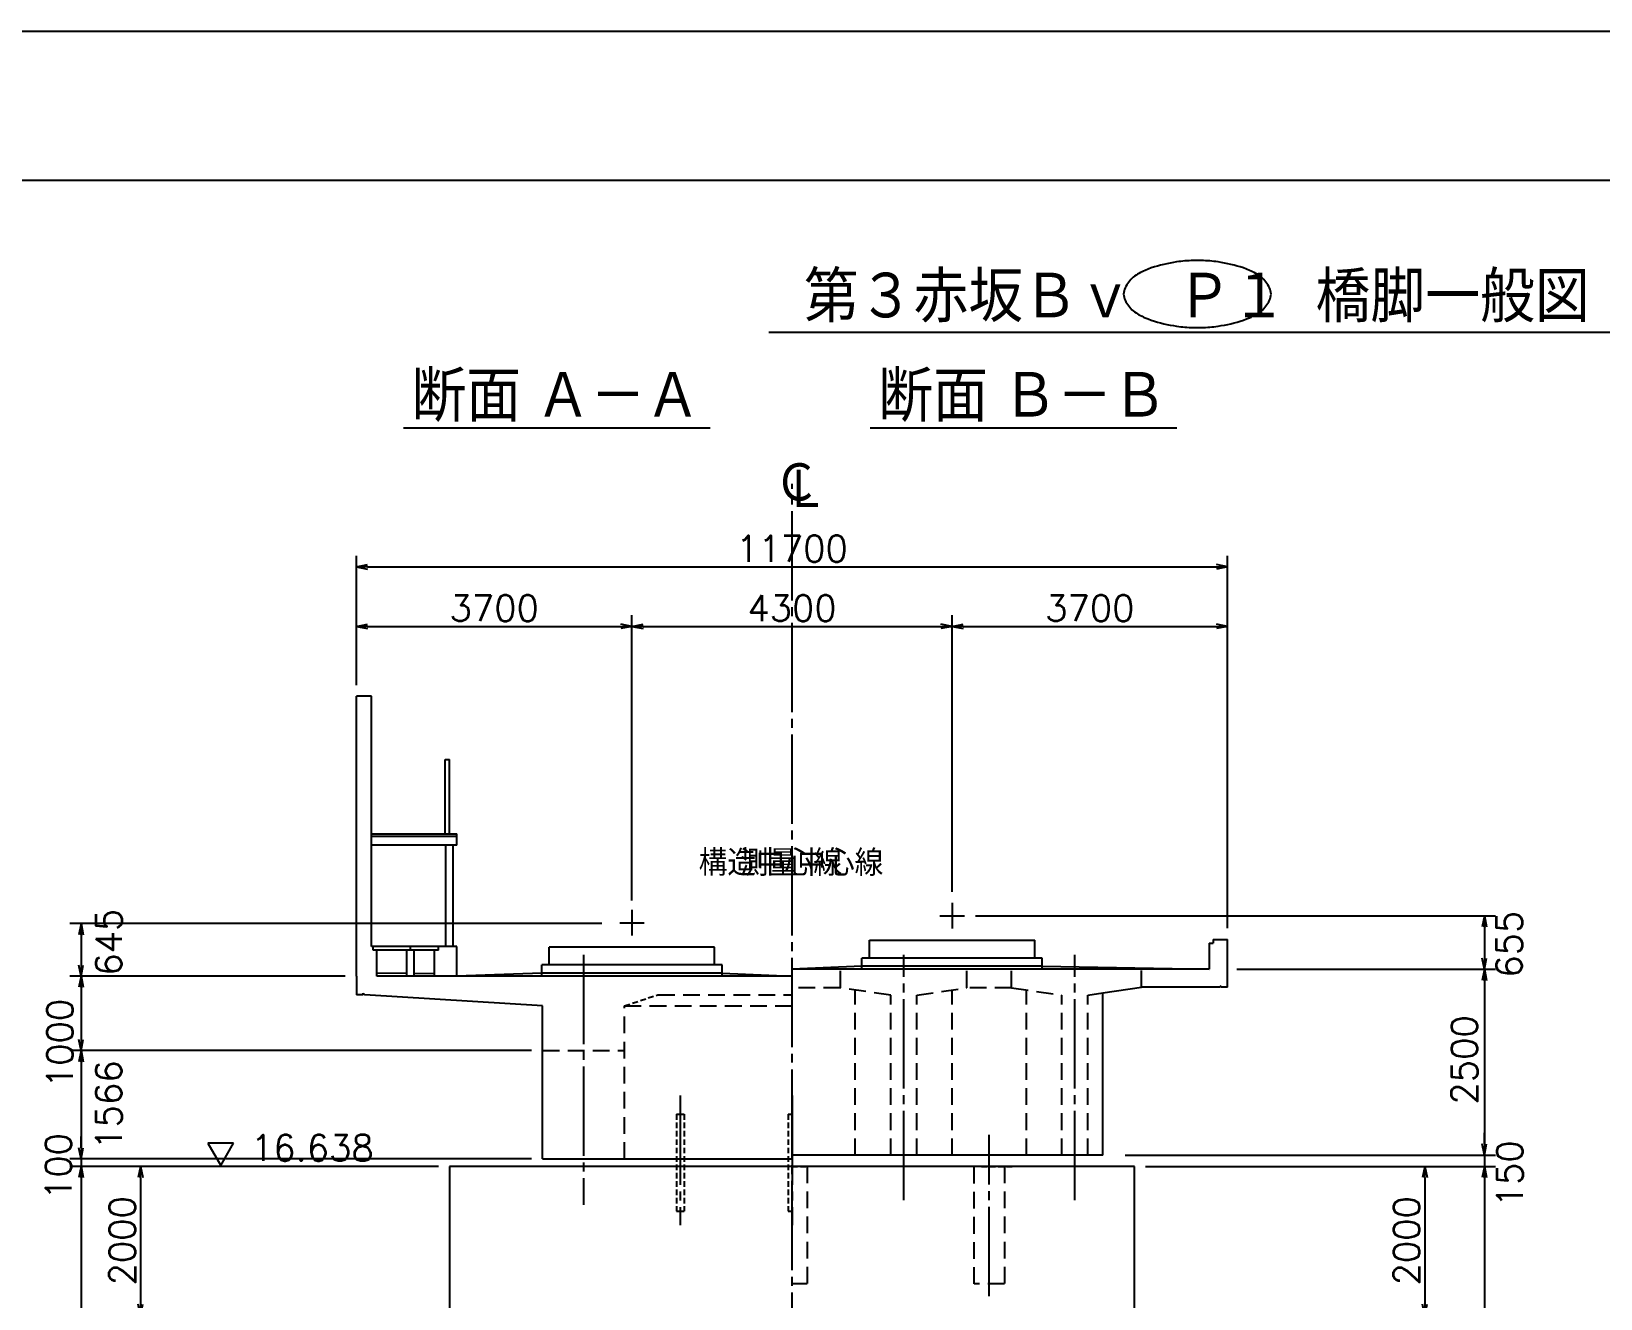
# Model space of a CAD drawing. Extents: x 284700 to 368800, y 984 to 60384.
# Drawn here: x 308576 to 329653, y 43354 to 60384 of the extents above; entities that cross this region are included whole.
import ezdxf
from ezdxf.enums import TextEntityAlignment as Align

# ---------------------------------------------------------------- set-up
doc = ezdxf.new("R2010")
doc.units = 0
doc.header["$LTSCALE"] = 300
doc.header["$MEASUREMENT"] = 0
doc.linetypes.add('HIDDEN', pattern=[0.375, 0.25, -0.125])
doc.linetypes.add('TEN1SEN1', pattern=[25, 20, -1.5, 2, -1.5])
doc.layers.get('0').update_dxf_attribs({"linetype": 'CONTINUOUS'})
doc.layers.get('DEFPOINTS').update_dxf_attribs({"linetype": 'CONTINUOUS'})
for name, color, linetype in [('00緑_破線', 3, 'HIDDEN'), ('寸法', 1, 'CONTINUOUS'), ('枠', 2, 'CONTINUOUS'), ('構造上部', 4, 'CONTINUOUS'), ('構造線', 3, 'CONTINUOUS'), ('記号-1', 7, 'CONTINUOUS')]:
    doc.layers.add(name, color=color, linetype=linetype)
doc.styles.add('MS明朝', font='MS PMincho.ttf')
doc.styles.get("Standard").update_dxf_attribs({"font": 'romans.shx', "bigfont": 'extfont.shx'})
doc.styles.add('ｽﾀｲﾙ1', font='txt.shx', dxfattribs={"bigfont": 'bigfont.shx'})
doc.dimstyles.new('DIMST1_100', dxfattribs={"dimscale": 100, "dimtxt": 3.5, "dimasz": 1.5, "dimexe": 1.5, "dimexo": 1.5, "dimgap": 0.7, "dimtad": 1, "dimdec": 0, "dimzin": 0, "dimdsep": 46, "dimtxsty": 'Standard', "dimblk": 'arrow_1', "dimcen": 1.5, "dimdle": 3, "dimclrd": 1, "dimclre": 1, "dimclrt": 3, "dimaunit": 1, "dimadec": 3, "dimazin": 0, "dimtfac": 1, "dimtdec": 0, "dimtmove": 2, "dimatfit": 3, "dimldrblk": 'OPEN30', "dimfxl": 0, "dimtvp": 0.7, "dimtolj": 1, "dimtzin": 0, "dimarcsym": 0})

# ---------------------------------------------------------------- blocks, each defined once
blk = doc.blocks.new('arrow_1')
at = {"color": 0}
for p, q in [((0, 0), (-1, 0.2)), ((0, 0), (-1, -0.2)), ((-1, 0), (0, 0))]:
    blk.add_line(p, q, dxfattribs=at)
blk = doc.blocks.new('*D6')
at = {"layer": 'DEFPOINTS', "color": 0}
for p in [(314192, 45131), (309242, 37731), (314242, 37731)]:
    blk.add_point(p, dxfattribs=at)
at = {"layer": '寸法', "color": 1, "lineweight": -2}
for p, q in [((314042, 45131), (309092, 45131)), ((309242, 44981), (309242, 37881)), ((314092, 37731), (309092, 37731))]:
    blk.add_line(p, q, dxfattribs=at)
at = {"layer": '寸法', "color": 1, "lineweight": -2, "xscale": 150, "yscale": 150, "zscale": 150}
for p, rotation in [((309242, 45131), 90), ((309242, 37731), 270)]:
    blk.add_blockref('arrow_1', p, dxfattribs=dict(at, rotation=rotation))
at = {"layer": '寸法', "color": 3, "insert": (308997, 41431), "char_height": 350, "attachment_point": 5, "rotation": 90}
blk.add_mtext('\\A1;7400', dxfattribs=at)
blk = doc.blocks.new('_Open30')
at = {"layer": '記号-1', "color": 0, "linetype": 'Continuous', "lineweight": -2}
for p, q in [((-1, 0.27), (0, 0)), ((0, 0), (-1, -0.27)), ((0, 0), (-1, 0))]:
    blk.add_line(p, q, dxfattribs=at)
blk = doc.blocks.new('*D9')
at = {"layer": 'DEFPOINTS', "color": 0}
for p in [(323392, 45131), (323342, 37731), (328092, 37731)]:
    blk.add_point(p, dxfattribs=at)
at = {"layer": '寸法', "color": 1, "lineweight": -2}
for p, q in [((323542, 45131), (328242, 45131)), ((328092, 44981), (328092, 37881)), ((323492, 37731), (328242, 37731))]:
    blk.add_line(p, q, dxfattribs=at)
at = {"layer": '寸法', "color": 1, "lineweight": -2, "xscale": 150, "yscale": 150, "zscale": 150}
for p, rotation in [((328092, 45131), 90), ((328092, 37731), 270)]:
    blk.add_blockref('arrow_1', p, dxfattribs=dict(at, rotation=rotation))
at = {"layer": '寸法', "color": 3, "insert": (327847, 41431), "char_height": 350, "attachment_point": 5, "rotation": 90}
blk.add_mtext('\\A1;7400', dxfattribs=at)
blk = doc.blocks.new('*D14')
at = {"layer": 'DEFPOINTS', "color": 0}
for p in [(324617, 47781), (323117, 45282), (328092, 45282)]:
    blk.add_point(p, dxfattribs=at)
at = {"layer": '寸法', "color": 1, "lineweight": -2}
for p, q in [((324767, 47781), (328242, 47781)), ((328092, 47631), (328092, 45432)), ((323267, 45282), (328242, 45282))]:
    blk.add_line(p, q, dxfattribs=at)
at = {"layer": '寸法', "color": 1, "lineweight": -2, "xscale": 150, "yscale": 150, "zscale": 150}
for p, rotation in [((328092, 47781), 90), ((328092, 45282), 270)]:
    blk.add_blockref('arrow_1', p, dxfattribs=dict(at, rotation=rotation))
at = {"layer": '寸法', "color": 3, "insert": (327823, 46561), "char_height": 350, "attachment_point": 5, "rotation": 90}
blk.add_mtext('\\A1;2500', dxfattribs=at)
blk = doc.blocks.new('*D15')
at = {"layer": 'DEFPOINTS', "color": 0}
for p in [(312934, 47687), (309242, 46688), (315442, 46688)]:
    blk.add_point(p, dxfattribs=at)
at = {"layer": '寸法', "color": 1, "lineweight": -2}
for p, q in [((312784, 47687), (309092, 47687)), ((309242, 47537), (309242, 46838)), ((315292, 46688), (309092, 46688))]:
    blk.add_line(p, q, dxfattribs=at)
at = {"layer": '寸法', "color": 1, "lineweight": -2, "xscale": 150, "yscale": 150, "zscale": 150}
for p, rotation in [((309242, 47687), 90), ((309242, 46688), 270)]:
    blk.add_blockref('arrow_1', p, dxfattribs=dict(at, rotation=rotation))
at = {"layer": '寸法', "color": 3, "insert": (308959, 46783), "char_height": 350, "attachment_point": 5, "rotation": 90}
blk.add_mtext('\\A1;1000', dxfattribs=at)
blk = doc.blocks.new('*D16')
at = {"layer": 'DEFPOINTS', "color": 0}
for p in [(309242, 45131), (314192, 45131), (315442, 45232)]:
    blk.add_point(p, dxfattribs=at)
at = {"layer": '寸法', "color": 1, "lineweight": -2}
for p, q in [((309242, 45382), (309242, 45532)), ((315292, 45232), (309092, 45232)), ((314042, 45131), (309092, 45131)), ((309242, 45232), (309242, 45131)), ((309242, 44981), (309242, 44831))]:
    blk.add_line(p, q, dxfattribs=at)
at = {"layer": '寸法', "color": 1, "lineweight": -2, "xscale": 150, "yscale": 150, "zscale": 150}
for p, rotation in [((309242, 45232), 270), ((309242, 45131), 90)]:
    blk.add_blockref('arrow_1', p, dxfattribs=dict(at, rotation=rotation))
at = {"layer": '寸法', "color": 3, "insert": (308939, 45129), "char_height": 350, "attachment_point": 5, "rotation": 90}
blk.add_mtext('\\A1;100', dxfattribs=at)
blk = doc.blocks.new('*D17')
at = {"layer": 'DEFPOINTS', "color": 0}
for p in [(323117, 45282), (323392, 45131), (328092, 45131)]:
    blk.add_point(p, dxfattribs=at)
at = {"layer": '寸法', "color": 1, "lineweight": -2}
for p, q in [((328092, 45432), (328092, 45582)), ((323267, 45282), (328242, 45282)), ((323542, 45131), (328242, 45131)), ((328092, 45282), (328092, 45131)), ((328092, 44981), (328092, 44831))]:
    blk.add_line(p, q, dxfattribs=at)
at = {"layer": '寸法', "color": 1, "lineweight": -2, "xscale": 150, "yscale": 150, "zscale": 150}
for p, rotation in [((328092, 45282), 270), ((328092, 45131), 90)]:
    blk.add_blockref('arrow_1', p, dxfattribs=dict(at, rotation=rotation))
at = {"layer": '寸法', "color": 3, "insert": (328433, 45031), "char_height": 350, "attachment_point": 5, "rotation": 90}
blk.add_mtext('\\A1;150', dxfattribs=at)
blk = doc.blocks.new('*D19')
at = {"layer": 'DEFPOINTS', "color": 0}
for p in [(314192, 45131), (310042, 43131), (314192, 43131)]:
    blk.add_point(p, dxfattribs=at)
at = {"layer": '寸法', "color": 1, "lineweight": -2}
for p, q in [((314042, 45131), (309892, 45131)), ((310042, 44981), (310042, 43281)), ((314042, 43131), (309892, 43131))]:
    blk.add_line(p, q, dxfattribs=at)
at = {"layer": '寸法', "color": 1, "lineweight": -2, "xscale": 150, "yscale": 150, "zscale": 150}
for p, rotation in [((310042, 45131), 90), ((310042, 43131), 270)]:
    blk.add_blockref('arrow_1', p, dxfattribs=dict(at, rotation=rotation))
at = {"layer": '寸法', "color": 3, "insert": (309797, 44131), "char_height": 350, "attachment_point": 5, "rotation": 90}
blk.add_mtext('\\A1;2000', dxfattribs=at)
blk = doc.blocks.new('*D24')
at = {"layer": 'DEFPOINTS', "color": 0}
for p in [(323392, 45131), (323392, 43131), (327292, 43131)]:
    blk.add_point(p, dxfattribs=at)
at = {"layer": '寸法', "color": 1, "lineweight": -2}
for p, q in [((323542, 45131), (327442, 45131)), ((327292, 44981), (327292, 43281)), ((323542, 43131), (327442, 43131))]:
    blk.add_line(p, q, dxfattribs=at)
at = {"layer": '寸法', "color": 1, "lineweight": -2, "xscale": 150, "yscale": 150, "zscale": 150}
for p, rotation in [((327292, 45131), 90), ((327292, 43131), 270)]:
    blk.add_blockref('arrow_1', p, dxfattribs=dict(at, rotation=rotation))
at = {"layer": '寸法', "color": 3, "insert": (327047, 44131), "char_height": 350, "attachment_point": 5, "rotation": 90}
blk.add_mtext('\\A1;2000', dxfattribs=at)
blk = doc.blocks.new('*D25')
at = {"layer": 'DEFPOINTS', "color": 0}
for p in [(316388, 48394), (309242, 47687), (312942, 47687)]:
    blk.add_point(p, dxfattribs=at)
at = {"layer": '寸法', "color": 1, "lineweight": -2}
for p, q in [((316238, 48394), (309092, 48394)), ((309242, 48244), (309242, 47837)), ((312792, 47687), (309092, 47687))]:
    blk.add_line(p, q, dxfattribs=at)
at = {"layer": '寸法', "color": 1, "lineweight": -2, "xscale": 150, "yscale": 150, "zscale": 150}
for p, rotation in [((309242, 48394), 90), ((309242, 47687), 270)]:
    blk.add_blockref('arrow_1', p, dxfattribs=dict(at, rotation=rotation))
at = {"layer": '寸法', "color": 3, "insert": (309614, 48143), "char_height": 350, "attachment_point": 5, "rotation": 90}
blk.add_mtext('\\A1;645', dxfattribs=at)
blk = doc.blocks.new('*D26')
at = {"layer": 'DEFPOINTS', "color": 0}
for p in [(321107, 48498), (324617, 47781), (328092, 47781)]:
    blk.add_point(p, dxfattribs=at)
at = {"layer": '寸法', "color": 1, "lineweight": -2}
for p, q in [((321257, 48498), (328242, 48498)), ((328092, 48348), (328092, 47931)), ((324767, 47781), (328242, 47781))]:
    blk.add_line(p, q, dxfattribs=at)
at = {"layer": '寸法', "color": 1, "lineweight": -2, "xscale": 150, "yscale": 150, "zscale": 150}
for p, rotation in [((328092, 48498), 90), ((328092, 47781), 270)]:
    blk.add_blockref('arrow_1', p, dxfattribs=dict(at, rotation=rotation))
at = {"layer": '寸法', "color": 3, "insert": (328425, 48117), "char_height": 350, "attachment_point": 5, "rotation": 90}
blk.add_mtext('\\A1;655', dxfattribs=at)
blk = doc.blocks.new('*D72')
at = {"layer": 'DEFPOINTS', "color": 0, "linetype": 'Continuous'}
for p in [(315442, 46688), (309242, 45232), (315442, 45232)]:
    blk.add_point(p, dxfattribs=at)
at = {"layer": '構造上部', "color": 1, "linetype": 'Continuous', "lineweight": -2}
for p, q in [((315292, 46688), (309092, 46688)), ((309242, 46538), (309242, 45382)), ((315292, 45232), (309092, 45232))]:
    blk.add_line(p, q, dxfattribs=at)
at = {"layer": '構造上部', "color": 1, "linetype": 'Continuous', "lineweight": -2, "xscale": 150, "yscale": 150, "zscale": 150}
for p, rotation in [((309242, 46688), 90), ((309242, 45232), 270)]:
    blk.add_blockref('arrow_1', p, dxfattribs=dict(at, rotation=rotation))
at = {"layer": '構造上部', "color": 3, "linetype": 'Continuous', "insert": (309614, 45955), "char_height": 350, "attachment_point": 5, "rotation": 90}
blk.add_mtext('\\A1;1566', dxfattribs=at)
blk = doc.blocks.new('*D134')
at = {"layer": 'DEFPOINTS', "color": 0}
for p in [(324642, 53187), (312942, 51449), (324642, 48181)]:
    blk.add_point(p, dxfattribs=at)
at = {"layer": '寸法', "color": 1, "lineweight": -2}
for p, q in [((312942, 51599), (312942, 53337)), ((324642, 48331), (324642, 53337)), ((313092, 53187), (324492, 53187))]:
    blk.add_line(p, q, dxfattribs=at)
at = {"layer": '寸法', "color": 1, "lineweight": -2, "xscale": 150, "yscale": 150, "zscale": 150, "rotation": 180}
blk.add_blockref('arrow_1', (312942, 53187), dxfattribs=at)
at = {"layer": '寸法', "color": 1, "lineweight": -2, "xscale": 150, "yscale": 150, "zscale": 150}
blk.add_blockref('arrow_1', (324642, 53187), dxfattribs=at)
at = {"layer": '寸法', "color": 3, "insert": (318792, 53432), "char_height": 350, "attachment_point": 5}
blk.add_mtext('\\A1;11700', dxfattribs=at)
blk = doc.blocks.new('*D133')
at = {"layer": 'DEFPOINTS', "color": 0}
for p in [(316642, 52387), (312942, 51449), (316642, 48555)]:
    blk.add_point(p, dxfattribs=at)
at = {"layer": '寸法', "color": 1, "lineweight": -2}
for p, q in [((312942, 51599), (312942, 52537)), ((316642, 48705), (316642, 52537)), ((313092, 52387), (316492, 52387))]:
    blk.add_line(p, q, dxfattribs=at)
at = {"layer": '寸法', "color": 1, "lineweight": -2, "xscale": 150, "yscale": 150, "zscale": 150, "rotation": 180}
blk.add_blockref('arrow_1', (312942, 52387), dxfattribs=at)
at = {"layer": '寸法', "color": 1, "lineweight": -2, "xscale": 150, "yscale": 150, "zscale": 150}
blk.add_blockref('arrow_1', (316642, 52387), dxfattribs=at)
at = {"layer": '寸法', "color": 3, "insert": (314792, 52632), "char_height": 350, "attachment_point": 5}
blk.add_mtext('\\A1;3700', dxfattribs=at)
blk = doc.blocks.new('*D131')
at = {"layer": 'DEFPOINTS', "color": 0}
for p in [(320942, 52387), (316642, 48555), (320942, 48670)]:
    blk.add_point(p, dxfattribs=at)
at = {"layer": '寸法', "color": 1, "lineweight": -2}
for p, q in [((316642, 48705), (316642, 52537)), ((320942, 48820), (320942, 52537)), ((316792, 52387), (320792, 52387))]:
    blk.add_line(p, q, dxfattribs=at)
at = {"layer": '寸法', "color": 1, "lineweight": -2, "xscale": 150, "yscale": 150, "zscale": 150, "rotation": 180}
blk.add_blockref('arrow_1', (316642, 52387), dxfattribs=at)
at = {"layer": '寸法', "color": 1, "lineweight": -2, "xscale": 150, "yscale": 150, "zscale": 150}
blk.add_blockref('arrow_1', (320942, 52387), dxfattribs=at)
at = {"layer": '寸法', "color": 3, "insert": (318792, 52632), "char_height": 350, "attachment_point": 5}
blk.add_mtext('\\A1;4300', dxfattribs=at)
blk = doc.blocks.new('*D132')
at = {"layer": 'DEFPOINTS', "color": 0}
for p in [(324642, 52387), (320942, 48670), (324642, 48181)]:
    blk.add_point(p, dxfattribs=at)
at = {"layer": '寸法', "color": 1, "lineweight": -2}
for p, q in [((320942, 48820), (320942, 52537)), ((324642, 48331), (324642, 52537)), ((321092, 52387), (324492, 52387))]:
    blk.add_line(p, q, dxfattribs=at)
at = {"layer": '寸法', "color": 1, "lineweight": -2, "xscale": 150, "yscale": 150, "zscale": 150, "rotation": 180}
blk.add_blockref('arrow_1', (320942, 52387), dxfattribs=at)
at = {"layer": '寸法', "color": 1, "lineweight": -2, "xscale": 150, "yscale": 150, "zscale": 150}
blk.add_blockref('arrow_1', (324642, 52387), dxfattribs=at)
at = {"layer": '寸法', "color": 3, "insert": (322792, 52632), "char_height": 350, "attachment_point": 5}
blk.add_mtext('\\A1;3700', dxfattribs=at)

msp = doc.modelspace()

# ---------------------------------------------------------------- linework, layer by layer
at = {"layer": '00緑_破線', "color": 4}
msp.add_line((318792.26994, 45131.15503), (318997.26994, 45131.15503), dxfattribs=at)
at = {"layer": '寸法', "color": 1, "linetype": 'Continuous'}
for p, q in [((310946.12905, 45444.56116), (311119.32905, 45144.56116)), ((311292.53905, 45444.56116), (310946.12905, 45444.56116)), ((311119.32905, 45144.56116), (311292.53905, 45444.56116))]:
    msp.add_line(p, q, dxfattribs=at)
at = {"layer": '枠', "color": 1, "linetype": 'Continuous', "flags": 128}
msp.add_lwpolyline([(284699.58994, 60383.71503), (284699.58994, 983.71503), (368799.58994, 983.71503), (368799.58994, 60383.71503), (284699.58994, 60383.71503)], dxfattribs=at)
at = {"layer": '枠', "color": 2, "linetype": 'Continuous', "flags": 128}
msp.add_lwpolyline([(287699.58994, 2983.71503), (287699.58994, 58383.71503), (366799.58994, 58383.71503), (366799.58994, 2983.71503), (287699.58994, 2983.71503)], dxfattribs=at)
at = {"layer": '構造上部', "ltscale": 2}
for p, q in [((312942.26994, 47687.15503), (312942.26994, 51449.15503)), ((313142.26994, 48087.15503), (313142.26994, 51449.15503)), ((314131.86994, 49599.15503), (314131.86994, 50599.15503)), ((314191.86994, 49599.15503), (314191.86994, 50599.15503)), ((314291.86994, 49449.15503), (314291.86994, 49599.15503)), ((314141.86994, 48087.15503), (314141.86994, 49449.15503)), ((314241.86994, 48087.15503), (314241.86994, 49449.15503)), ((313167.26994, 48037.15503), (313167.26994, 48087.15503)), ((313667.26994, 48037.15503), (313667.26994, 48087.15503)), ((314042.26994, 48037.15503), (314042.26994, 48087.15503)), ((314292.26994, 47687.15503), (314292.26994, 48087.15503)), ((324397.26994, 48131.15503), (324447.26994, 48131.15503)), ((324397.26994, 48131.15503), (324397.26994, 47781.15503)), ((324447.26994, 48181.15503), (324642.26994, 48181.15503)), ((324447.26994, 48181.15503), (324447.26994, 48131.15503)), ((324642.26994, 47538.02426), (324642.26994, 48181.15503)), ((313217.26994, 47687.15503), (313217.26994, 48037.15503)), ((313617.26994, 47687.15503), (313617.26994, 48037.15503)), ((313717.26994, 47687.15503), (313717.26994, 48037.15503)), ((313992.26994, 47687.15503), (313992.26994, 48037.15503)), ((312941.86994, 47687.15503), (312941.86994, 47437.15503)), ((318792.26994, 47687.15503), (313217.26994, 47687.15503)), ((324397.26994, 47781.15503), (318792.26994, 47781.15503)), ((313032.88994, 47437.15503), (313032.88994, 47458.31503)), ((313032.88994, 47458.31503), (313052.98272, 47437.15503)), ((324551.42063, 47559.18426), (324530.41419, 47537.06207)), ((324551.42063, 47538.02426), (324551.42063, 47559.18426))]:
    msp.add_line(p, q, dxfattribs=at)
at = {"layer": '構造上部', "linetype": 'Continuous'}
for p, q in [((313142.26994, 51449.15503), (312942.26994, 51449.15503)), ((314131.86994, 50599.15503), (314191.86994, 50599.15503)), ((313142.26994, 49599.15503), (314291.86994, 49599.15503)), ((313142.26994, 49569.15503), (314291.86994, 49569.15503)), ((314291.86994, 49449.15503), (313142.26994, 49449.15503)), ((316642.08483, 48577.51252), (316642.08483, 48233.20331)), ((320777.32139, 48498.15503), (321107.01849, 48498.15503)), ((320942.16994, 48670.30963), (320942.16994, 48326.00042)), ((316477.23629, 48405.35792), (316806.93338, 48405.35792)), ((314292.26994, 48087.15503), (313142.26994, 48087.15503)), ((317752.08483, 48077.15503), (315532.08483, 48077.15503)), ((315532.08483, 47837.15503), (315532.08483, 48077.15503)), ((317752.08483, 47837.15503), (317752.08483, 48077.15503)), ((319832.16994, 48169.95214), (322052.16994, 48169.95214)), ((319832.16994, 47929.95214), (319832.16994, 48169.95214)), ((322052.16994, 47929.95214), (322052.16994, 48169.95214)), ((314042.26994, 48037.15503), (313167.26994, 48037.15503)), ((322152.16994, 47929.95214), (319732.16994, 47929.95214)), ((319732.16994, 47779.95214), (319732.16994, 47929.95214)), ((322152.16994, 47779.95214), (322152.16994, 47929.95214)), ((313617.26994, 47721.99374), (313217.26994, 47727.15503)), ((313992.26994, 47717.15503), (313717.26994, 47720.70342)), ((315432.08483, 47727.15503), (314292.26994, 47687.15503)), ((317852.08483, 47837.15503), (315432.08483, 47837.15503)), ((315432.08483, 47687.15503), (315432.08483, 47837.15503)), ((317852.08483, 47727.15503), (315432.08483, 47727.15503)), ((317852.08483, 47687.15503), (317852.08483, 47837.15503)), ((317852.08483, 47727.15503), (318792.26994, 47687.15503)), ((319732.16994, 47819.95214), (318792.26994, 47781.15503)), ((322152.16994, 47819.95214), (319732.16994, 47819.95214)), ((322152.16994, 47819.95214), (324397.26994, 47781.15503)), ((313032.88994, 47437.15503), (312941.86994, 47437.15503)), ((315441.96994, 47287.15503), (313052.98272, 47437.15503)), ((322967.26994, 47461.22478), (323485.66643, 47538.02426)), ((322967.26994, 45281.59515), (322967.26994, 47461.22478)), ((324535.92784, 47538.02426), (323485.66643, 47538.02426)), ((315441.96994, 45231.59515), (315441.96994, 47287.15503)), ((315441.96994, 45231.59515), (318792.26994, 45231.59515)), ((322967.26994, 45281.59515), (318792.26994, 45281.59515))]:
    msp.add_line(p, q, dxfattribs=at)
at = {"layer": '構造上部', "color": 1, "linetype": 'TEN1SEN1', "ltscale": 0.2}
for p, q in [((315991.96994, 47973.8657), (315991.96994, 44612.91353)), ((320292.26994, 44677.97142), (320292.26994, 47973.8657)), ((322592.26994, 44677.97142), (322592.26994, 47973.8657)), ((317291.96994, 46083.66161), (317291.96994, 44342.86724)), ((318792.26994, 46083.66161), (318792.26994, 44342.86724)), ((321442.26994, 43385.73046), (321442.26994, 45556.2533))]:
    msp.add_line(p, q, dxfattribs=at)
at = {"layer": '構造上部', "linetype": 'HIDDEN', "ltscale": 3}
for p, q in [((319442.26994, 47531.59515), (319442.26994, 47781.59515)), ((321142.26994, 47531.59515), (321142.26994, 47781.59515)), ((321742.26994, 47531.59515), (321742.26994, 47781.59515)), ((323485.66643, 47538.02426), (323485.66643, 47781.15503)), ((316991.96994, 47437.15503), (318792.26994, 47437.15503)), ((319442.26994, 47531.59515), (318792.26994, 47531.59515)), ((320117.26994, 47431.59515), (319442.26994, 47531.59515)), ((319642.26994, 45281.59515), (319642.26994, 47505.66922)), ((320117.26994, 45281.59515), (320117.26994, 47431.59515)), ((320467.26994, 47431.59515), (321142.26994, 47531.59515)), ((320467.26994, 45281.59515), (320467.26994, 47431.59515)), ((320942.26994, 45281.59515), (320942.26994, 47505.66922)), ((321742.26994, 47531.59515), (321142.26994, 47531.59515)), ((321742.26994, 47531.59515), (322417.26994, 47431.59515)), ((321942.26994, 45281.59515), (321942.26994, 47505.66922)), ((322417.26994, 45281.59515), (322417.26994, 47431.59515)), ((322767.26994, 47431.59515), (322967.26994, 47461.22478)), ((322767.26994, 45281.59515), (322767.26994, 47431.59515)), ((324642.26994, 47538.02426), (324551.42063, 47538.02426)), ((316541.96994, 45231.59515), (316541.96994, 47287.15503)), ((316541.96994, 47287.15503), (318792.26994, 47287.15503)), ((315441.96994, 46687.59515), (316541.96994, 46687.59515)), ((318997.26994, 45131.15503), (318997.26994, 43551.15503)), ((321237.26994, 43551.15503), (321237.26994, 45131.15503)), ((321647.26994, 45131.15503), (321647.26994, 43551.15503)), ((318997.26994, 43551.15503), (318792.26994, 43551.15503)), ((321647.26994, 43551.15503), (321237.26994, 43551.15503))]:
    msp.add_line(p, q, dxfattribs=at)
at = {"layer": '構造上部', "color": 4, "linetype": 'HIDDEN'}
for p, q in [((316541.96994, 47287.15503), (316991.96994, 47437.15503)), ((321337.26994, 45131.15503), (321747.26994, 45131.15503))]:
    msp.add_line(p, q, dxfattribs=at)
at = {"layer": '構造上部', "color": 1, "linetype": 'HIDDEN'}
for p, q in [((317241.96994, 45831.59515), (317241.96994, 44531.15503)), ((317341.96994, 45831.59515), (317341.96994, 44531.15503)), ((318742.26994, 45831.59515), (318742.26994, 44531.15503))]:
    msp.add_line(p, q, dxfattribs=at)
at = {"layer": '構造上部', "color": 1, "linetype": 'Continuous', "ltscale": 5}
for p, q in [((317241.96994, 45831.59515), (317341.96994, 45831.59515)), ((318742.26994, 45831.59515), (318792.26994, 45831.59515)), ((317241.96994, 44531.15503), (317341.96994, 44531.15503)), ((318742.26994, 44531.15503), (318792.26994, 44531.15503))]:
    msp.add_line(p, q, dxfattribs=at)
at = {"layer": '構造線', "color": 1, "linetype": 'TEN1SEN1', "ltscale": 0.2}
msp.add_line((318792.26994, 31734.97339), (318792.26994, 54304.75057), dxfattribs=at)
at = {"layer": '構造線', "linetype": 'Continuous'}
for p, q in [((314192.25994, 45131.15503), (314192.25994, 43131.15503)), ((318792.26994, 45131.15503), (314192.25994, 45131.15503)), ((323392.25994, 45131.15503), (318792.26994, 45131.15503)), ((323392.25994, 43131.15503), (323392.25994, 45131.15503))]:
    msp.add_line(p, q, dxfattribs=at)
at = {"layer": '記号-1', "color": 2, "linetype": 'Continuous'}
for p, q in [((335606.97103, 56337.28512), (318481.96957, 56337.28512)), ((313573.72639, 55056.05503), (317692.60957, 55056.05503)), ((319842.77639, 55056.05503), (323961.65957, 55056.05503))]:
    msp.add_line(p, q, dxfattribs=at)
at = {"layer": '記号-1', "color": 4, "linetype": 'Continuous', "flags": 128}
msp.add_lwpolyline([(325226.3058, 56853.53086), (325224.9018, 56875.01386), (325220.9058, 56896.18186), (325214.5878, 56916.98986), (325206.2538, 56937.33886), (325196.2008, 56957.21986), (325184.6898, 56976.54286), (325172.0268, 56995.25386), (325158.4998, 57013.28086), (325144.3968, 57030.59686), (325130.0238, 57047.11186), (325114.0488, 57063.66286), (325096.9488, 57079.05286), (325078.8678, 57093.36286), (325059.9228, 57106.72786), (325040.2938, 57119.20186), (325020.0798, 57130.89286), (324999.4518, 57141.89986), (324978.5178, 57152.30386), (324957.4308, 57162.21286), (324936.3348, 57171.73486), (324896.0598, 57188.62786), (324855.1188, 57203.94586), (324813.6378, 57217.82386), (324771.6798, 57230.40586), (324729.3258, 57241.79086), (324686.6658, 57252.13186), (324643.7538, 57261.51886), (324600.6888, 57270.11386), (324557.5428, 57278.04286), (324514.3968, 57285.40486), (324486.8568, 57289.61686), (324459.2088, 57293.12686), (324431.4708, 57296.02486), (324403.6698, 57298.35586), (324375.8238, 57300.15586), (324347.9328, 57301.53286), (324320.0238, 57302.47786), (324292.1058, 57303.10786), (324264.1878, 57303.44086), (324236.3058, 57303.53086), (324208.4238, 57303.44086), (324180.5058, 57303.10786), (324152.5968, 57302.47786), (324124.6788, 57301.53286), (324096.7968, 57300.15586), (324068.9418, 57298.35586), (324041.1408, 57296.02486), (324013.4028, 57293.12686), (323985.7638, 57289.61686), (323958.2148, 57285.40486), (323915.0688, 57278.04286), (323871.9228, 57270.11386), (323828.8578, 57261.51886), (323785.9548, 57252.13186), (323743.2858, 57241.79086), (323700.9318, 57230.40586), (323658.9648, 57217.82386), (323617.4928, 57203.94586), (323576.5698, 57188.62786), (323536.2768, 57171.73486), (323515.1808, 57162.21286), (323494.0938, 57152.30386), (323473.1778, 57141.89986), (323452.5318, 57130.89286), (323432.3178, 57119.20186), (323412.6888, 57106.72786), (323393.7528, 57093.36286), (323375.6628, 57079.05286), (323358.5628, 57063.66286), (323342.6058, 57047.11186), (323328.2148, 57030.59686), (323314.1118, 57013.28086), (323300.5938, 56995.25386), (323287.9398, 56976.54286), (323276.4288, 56957.21986), (323266.3578, 56937.33886), (323258.0238, 56916.98986), (323251.7058, 56896.18186), (323247.7098, 56875.01386), (323246.3058, 56853.53086), (323247.7098, 56832.04786), (323251.7058, 56810.87986), (323258.0238, 56790.08086), (323266.3578, 56769.72286), (323276.4288, 56749.84186), (323287.9398, 56730.51886), (323300.5938, 56711.80786), (323314.1118, 56693.78086), (323328.2148, 56676.46486), (323342.6058, 56659.94986), (323358.5628, 56643.40786), (323375.6628, 56628.00886), (323393.7528, 56613.68986), (323412.6888, 56600.33386), (323432.3178, 56587.85986), (323452.5318, 56576.17786), (323473.1778, 56565.16186), (323494.0938, 56554.74886), (323515.1808, 56544.84886), (323536.2768, 56535.33586), (323576.5698, 56518.43386), (323617.4928, 56503.11586), (323658.9648, 56489.23786), (323700.9318, 56476.65586), (323743.2858, 56465.27086), (323785.9548, 56454.93886), (323828.8578, 56445.54286), (323871.9228, 56436.94786), (323915.0688, 56429.01886), (323958.2148, 56421.65686), (323985.7638, 56417.46286), (324013.4028, 56413.93486), (324041.1408, 56411.03686), (324068.9418, 56408.71486), (324096.7968, 56406.90586), (324124.6788, 56405.53786), (324152.5968, 56404.58386), (324180.5058, 56403.96286), (324208.4238, 56403.62086), (324236.3058, 56403.53086), (324264.1878, 56403.62086), (324292.1058, 56403.96286), (324320.0238, 56404.58386), (324347.9328, 56405.53786), (324375.8238, 56406.90586), (324403.6698, 56408.71486), (324431.4708, 56411.03686), (324459.2088, 56413.93486), (324486.8568, 56417.46286), (324514.3968, 56421.65686), (324557.5428, 56429.01886), (324600.6888, 56436.94786), (324643.7538, 56445.54286), (324686.6658, 56454.93886), (324729.3258, 56465.27086), (324771.6798, 56476.65586), (324813.6378, 56489.23786), (324855.1188, 56503.11586), (324896.0598, 56518.43386), (324936.3348, 56535.33586), (324957.4308, 56544.84886), (324978.5178, 56554.74886), (324999.4518, 56565.16186), (325020.0798, 56576.17786), (325040.2938, 56587.85986), (325059.9228, 56600.33386), (325078.8678, 56613.68986), (325096.9488, 56628.00886), (325114.0488, 56643.40786), (325130.0238, 56659.94986), (325144.3968, 56676.46486), (325158.4998, 56693.78086), (325172.0268, 56711.80786), (325184.6898, 56730.51886), (325196.2008, 56749.84186), (325206.2538, 56769.72286), (325214.5878, 56790.08086), (325220.9058, 56810.87986), (325224.9018, 56832.04786), (325226.3058, 56853.53086)], dxfattribs=at)

# ---------------------------------------------------------------- texts
at = {"layer": '寸法', "color": 3, "style": 'ｽﾀｲﾙ1'}
for s, p in [('構造中心線', (318500.96558, 49035.15087)), ('測量中心線', (319055.04428, 49033.24509))]:
    msp.add_text(s, height=350, dxfattribs=at).set_placement(p, align=Align.CENTER)
at = {"layer": '寸法', "color": 3}
msp.add_text('16.638', height=350, dxfattribs=at).set_placement((311524.67669, 45203.68319))
at = {"layer": '記号-1', "color": 2, "style": 'MS明朝', "width": 0.9}
for s, p in [('第３赤坂Ｂｖ   Ｐ１  橋脚一般図', (324228.6625, 56540.00135)), ('断面 Ａ－Ａ', (315620.20229, 55206.05503)), ('断面 Ｂ－Ｂ', (321889.25229, 55206.05503))]:
    msp.add_text(s, height=600, dxfattribs=at).set_placement(p, align=Align.CENTER)
for s, p in [('Ｃ', (318544.74907, 54079.01369)), ('Ｌ', (318667.3574, 53990.43869))]:
    msp.add_text(s, height=500, dxfattribs=at).set_placement(p)

# ---------------------------------------------------------------- dimensions: what is measured, and where the dimension line sits
at = {"layer": '寸法', "color": 3}
for base, p1, p2, picture, middle in [((324642.26994, 53187.30503), (312942.26994, 51449.15503), (324642.26994, 48181.15503), '*D134', (318792.26994, 53432.30503)), ((316642.08483, 52387.30503), (312942.26994, 51449.15503), (316642.08483, 48555.35792), '*D133', (314792.17739, 52632.30503)), ((320942.16994, 52387.30503), (316642.08483, 48555.35792), (320942.16994, 48670.30963), '*D131', (318792.12739, 52632.30503)), ((324642.26994, 52387.30503), (320942.16994, 48670.30963), (324642.26994, 48181.15503), '*D132', (322792.21994, 52632.30503))]:
    dim = msp.add_linear_dim(base=base, p1=p1, p2=p2, dimstyle='DIMST1_100', dxfattribs=at)
    dim.commit()
    dim.dimension.update_dxf_attribs({"geometry": picture, "text_midpoint": middle})
dim = msp.add_linear_dim(base=(309242.18244, 47687.15503), p1=(316387.54399, 48393.56845), p2=(312941.86994, 47687.15503), angle=90, text='645', dimstyle='DIMST1_100', dxfattribs=at)
dim.commit()
dim.dimension.update_dxf_attribs({"geometry": '*D25', "text_midpoint": (309614.35781, 48143.16169), "dimtype": 160})
at = {"layer": '寸法', "color": 1}
dim = msp.add_linear_dim(base=(328092.00244, 47781.15503), p1=(321107.01849, 48498.15503), p2=(324616.86994, 47781.15503), angle=90, text='655', dimstyle='DIMST1_100', dxfattribs=at)
dim.commit()
dim.dimension.update_dxf_attribs({"geometry": '*D26', "text_midpoint": (328425.17475, 48116.52319), "dimtype": 160})
at = {"layer": '寸法', "color": 3}
for base, p1, p2, picture, middle in [((309242.18244, 46687.59515), (312933.86994, 47687.15503), (315441.96994, 46687.59515), '*D15', (308958.67568, 46783.37509)), ((309242.18244, 45131.15503), (315441.96994, 45231.59515), (314192.25994, 45131.15503), '*D16', (308939.42086, 45129.30907))]:
    dim = msp.add_linear_dim(base=base, p1=p1, p2=p2, angle=90, dimstyle='DIMST1_100', dxfattribs=at)
    dim.commit()
    dim.dimension.update_dxf_attribs({"geometry": picture, "text_midpoint": middle, "dimtype": 160})
at = {"layer": '寸法', "color": 1}
for base, p1, p2, picture, middle in [((328092.00244, 45281.59515), (324616.86994, 47781.15503), (323117.26994, 45281.59515), '*D14', (327823.29456, 46560.71554)), ((328092.00244, 45131.15503), (323117.26994, 45281.59515), (323392.25994, 45131.15503), '*D17', (328433.34982, 45031.15503))]:
    dim = msp.add_linear_dim(base=base, p1=p1, p2=p2, angle=90, dimstyle='DIMST1_100', dxfattribs=at)
    dim.commit()
    dim.dimension.update_dxf_attribs({"geometry": picture, "text_midpoint": middle, "dimtype": 160})
at = {"layer": '寸法', "color": 3}
for base, p1, p2, picture, middle in [((309242.18244, 37731.15503), (314192.25994, 45131.15503), (314242.18461, 37731.15503), '*D6', (308997.18244, 41431.15503)), ((310042.18244, 43131.15503), (314192.25994, 45131.15503), (314192.25994, 43131.15503), '*D19', (309797.18244, 44131.15503)), ((328092.00244, 37731.15503), (323392.25994, 45131.15503), (323342.18461, 37731.15503), '*D9', (327847.00244, 41431.15503)), ((327292.00244, 43131.15503), (323392.25994, 45131.15503), (323392.25994, 43131.15503), '*D24', (327047.00244, 44131.15503))]:
    dim = msp.add_linear_dim(base=base, p1=p1, p2=p2, angle=90, dimstyle='DIMST1_100', dxfattribs=at)
    dim.commit()
    dim.dimension.update_dxf_attribs({"geometry": picture, "text_midpoint": middle})
at = {"layer": '構造上部', "linetype": 'Continuous'}
dim = msp.add_linear_dim(base=(309242.18244, 45231.59515), p1=(315441.96994, 46687.59515), p2=(315441.96994, 45231.59515), angle=90, text='1566', dimstyle='DIMST1_100', dxfattribs=at)
dim.commit()
dim.dimension.update_dxf_attribs({"geometry": '*D72', "text_midpoint": (309614.41004, 45954.89618), "dimtype": 160})

doc.saveas('drawing.dxf')
